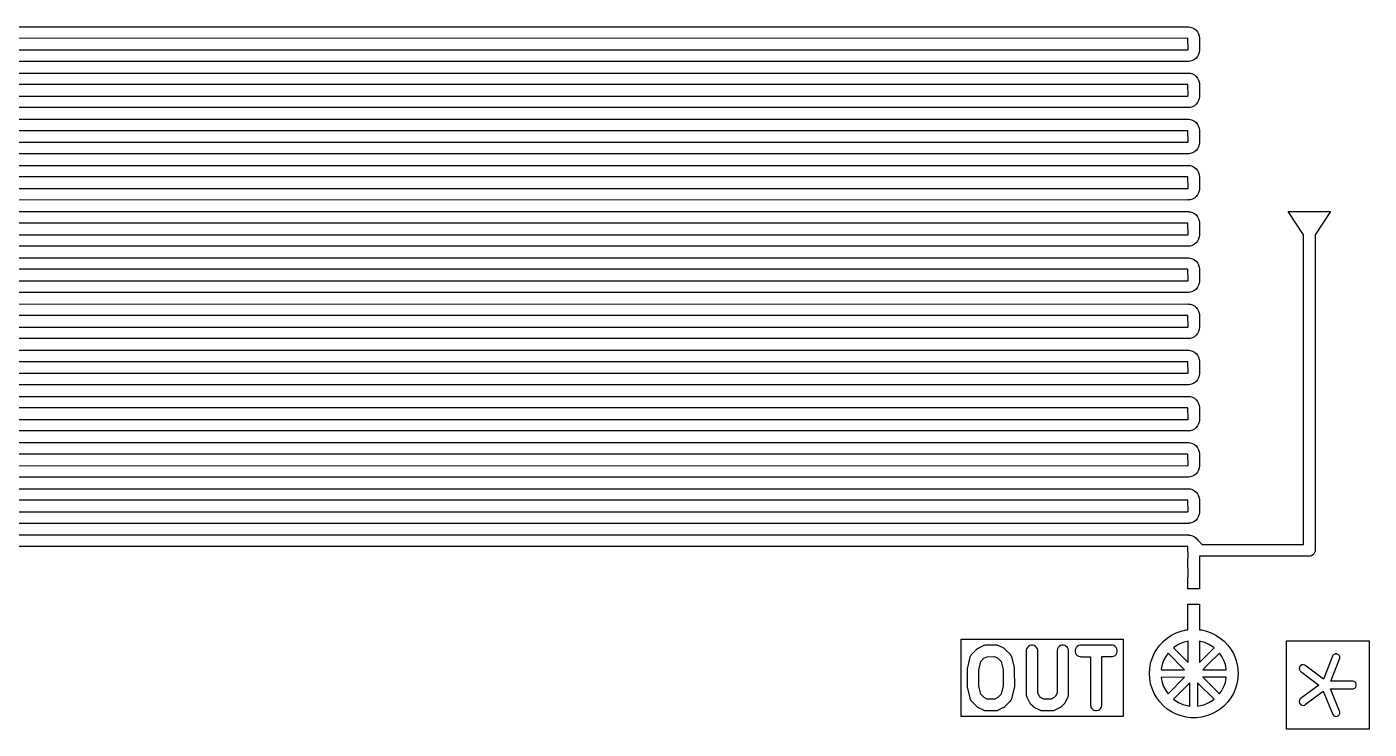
# Model space of a CAD drawing. Extents: x 3.6 to 38.5, y -23.2 to -2.8.
# Drawn here: x 21.03 to 38.45, y -23.12 to -14 of the extents above; entities that cross this region are included whole.
import ezdxf

# ---------------------------------------------------------------- set-up
doc = ezdxf.new("R2010")
doc.units = 0
doc.layers.add('BLACK', color=7, linetype='CONTINUOUS')

msp = doc.modelspace()

# ---------------------------------------------------------------- linework, layer by layer
at = {"layer": 'BLACK', "linetype": 'CONTINUOUS'}
for p, q in [((3.754463, -14.000641), (36.1, -14)), ((36.1, -14), (36.109789, -14.000642)), ((36.109789, -14.000642), (36.111689, -14.001151)), ((36.111689, -14.001151), (36.129264, -14.002882)), ((36.129264, -14.002882), (36.157403, -14.011418)), ((36.157403, -14.011418), (36.183336, -14.02528)), ((36.183336, -14.02528), (36.206066, -14.043934)), ((36.206066, -14.043934), (36.22472, -14.066664)), ((36.22472, -14.066664), (36.238582, -14.092597)), ((36.238582, -14.092597), (36.247118, -14.120736)), ((36.095536, -14.149358), (3.75, -14.15)), ((36.1, -14.15), (36.095536, -14.149358)), ((36.100586, -14.295922), (36.1, -14.15)), ((36.247118, -14.120736), (36.248848, -14.13831)), ((36.248848, -14.13831), (36.249358, -14.140211)), ((36.249358, -14.140211), (36.249371, -14.14362)), ((36.249371, -14.14362), (36.25, -14.15)), ((36.25, -14.15), (36.249413, -14.154077)), ((36.249413, -14.154077), (36.25, -14.3)), ((36.095536, -14.449358), (3.75, -14.45)), ((3.754463, -14.300641), (36.1, -14.3)), ((36.1, -14.45), (36.095536, -14.449358)), ((36.1, -14.3), (36.100586, -14.295922)), ((36.106518, -14.449358), (36.1, -14.45)), ((36.109789, -14.449358), (36.106518, -14.449358)), ((36.111689, -14.448848), (36.109789, -14.449358)), ((36.129264, -14.447118), (36.111689, -14.448848)), ((36.157403, -14.438582), (36.129264, -14.447118)), ((36.183336, -14.42472), (36.157403, -14.438582)), ((36.206066, -14.406066), (36.183336, -14.42472)), ((36.22472, -14.383336), (36.206066, -14.406066)), ((36.238582, -14.357403), (36.22472, -14.383336)), ((36.247118, -14.329264), (36.238582, -14.357403)), ((36.248848, -14.311689), (36.247118, -14.329264)), ((36.249358, -14.309789), (36.248848, -14.311689)), ((36.25, -14.3), (36.249358, -14.309789)), ((3.754463, -14.600641), (36.1, -14.6)), ((36.1, -14.6), (36.109789, -14.600642)), ((36.109789, -14.600642), (36.111689, -14.601151)), ((36.111689, -14.601151), (36.129264, -14.602882)), ((36.129264, -14.602882), (36.157403, -14.611418)), ((36.157403, -14.611418), (36.183336, -14.62528)), ((36.183336, -14.62528), (36.206066, -14.643934)), ((36.095536, -14.749358), (3.75, -14.75)), ((36.1, -14.75), (36.095536, -14.749358)), ((36.100586, -14.895922), (36.1, -14.75)), ((36.206066, -14.643934), (36.22472, -14.666664)), ((36.22472, -14.666664), (36.238582, -14.692597)), ((36.238582, -14.692597), (36.247118, -14.720736)), ((36.247118, -14.720736), (36.248848, -14.73831)), ((36.248848, -14.73831), (36.249358, -14.740211)), ((36.249358, -14.740211), (36.249371, -14.74362)), ((36.249371, -14.74362), (36.25, -14.75)), ((36.25, -14.75), (36.249413, -14.754077)), ((36.249413, -14.754077), (36.25, -14.9)), ((3.754463, -14.900641), (36.1, -14.9)), ((36.1, -14.9), (36.100586, -14.895922)), ((36.22472, -14.983336), (36.206066, -15.006066)), ((36.238582, -14.957403), (36.22472, -14.983336)), ((36.247118, -14.929264), (36.238582, -14.957403)), ((36.248848, -14.911689), (36.247118, -14.929264)), ((36.249358, -14.909789), (36.248848, -14.911689)), ((36.25, -14.9), (36.249358, -14.909789)), ((36.095536, -15.049358), (3.75, -15.05)), ((36.1, -15.05), (36.095536, -15.049358)), ((36.106518, -15.049358), (36.1, -15.05)), ((36.109789, -15.049358), (36.106518, -15.049358)), ((36.111689, -15.048848), (36.109789, -15.049358)), ((36.129264, -15.047118), (36.111689, -15.048848)), ((36.157403, -15.038582), (36.129264, -15.047118)), ((36.183336, -15.02472), (36.157403, -15.038582)), ((36.206066, -15.006066), (36.183336, -15.02472)), ((3.754463, -15.200641), (36.1, -15.2)), ((36.1, -15.2), (36.109789, -15.200642)), ((36.109789, -15.200642), (36.111689, -15.201151)), ((36.111689, -15.201151), (36.129264, -15.202882)), ((36.129264, -15.202882), (36.157403, -15.211418)), ((36.157403, -15.211418), (36.183336, -15.22528)), ((36.183336, -15.22528), (36.206066, -15.243934)), ((36.206066, -15.243934), (36.22472, -15.266664)), ((36.22472, -15.266664), (36.238582, -15.292597)), ((36.238582, -15.292597), (36.247118, -15.320736)), ((36.247118, -15.320736), (36.248848, -15.33831)), ((36.095536, -15.349358), (3.75, -15.35)), ((3.754463, -15.500641), (36.1, -15.5)), ((36.1, -15.35), (36.095536, -15.349358)), ((36.100586, -15.495922), (36.1, -15.35)), ((36.1, -15.5), (36.100586, -15.495922)), ((36.248848, -15.33831), (36.249358, -15.340211)), ((36.249358, -15.340211), (36.249371, -15.34362)), ((36.25, -15.5), (36.249358, -15.509789)), ((36.249371, -15.34362), (36.25, -15.35)), ((36.25, -15.35), (36.249413, -15.354077)), ((36.249413, -15.354077), (36.25, -15.5)), ((36.095536, -15.649358), (3.75, -15.65)), ((36.1, -15.65), (36.095536, -15.649358)), ((36.106518, -15.649358), (36.1, -15.65)), ((36.109789, -15.649358), (36.106518, -15.649358)), ((36.111689, -15.648848), (36.109789, -15.649358)), ((36.129264, -15.647118), (36.111689, -15.648848)), ((36.157403, -15.638582), (36.129264, -15.647118)), ((36.183336, -15.62472), (36.157403, -15.638582)), ((36.206066, -15.606066), (36.183336, -15.62472)), ((36.22472, -15.583336), (36.206066, -15.606066)), ((36.238582, -15.557403), (36.22472, -15.583336)), ((36.247118, -15.529264), (36.238582, -15.557403)), ((36.248848, -15.511689), (36.247118, -15.529264)), ((36.249358, -15.509789), (36.248848, -15.511689)), ((3.754463, -15.800641), (36.1, -15.8)), ((36.1, -15.8), (36.109789, -15.800642)), ((36.109789, -15.800642), (36.111689, -15.801151)), ((36.111689, -15.801151), (36.129264, -15.802882)), ((36.129264, -15.802882), (36.157403, -15.811418)), ((36.157403, -15.811418), (36.183336, -15.82528)), ((36.183336, -15.82528), (36.206066, -15.843934)), ((36.206066, -15.843934), (36.22472, -15.866664)), ((36.095536, -15.949358), (3.75, -15.95)), ((36.1, -15.95), (36.095536, -15.949358)), ((36.100586, -16.095922), (36.1, -15.95)), ((36.22472, -15.866664), (36.238582, -15.892597)), ((36.238582, -15.892597), (36.247118, -15.920736)), ((36.247118, -15.920736), (36.248848, -15.93831)), ((36.248848, -15.93831), (36.249358, -15.940211)), ((36.249358, -15.940211), (36.249371, -15.94362)), ((36.249371, -15.94362), (36.25, -15.95)), ((36.25, -15.95), (36.249413, -15.954077)), ((36.249413, -15.954077), (36.25, -16.1)), ((3.754463, -16.100641), (36.1, -16.1)), ((36.1, -16.1), (36.100586, -16.095922)), ((36.206066, -16.206066), (36.183336, -16.22472)), ((36.22472, -16.183336), (36.206066, -16.206066)), ((36.238582, -16.157403), (36.22472, -16.183336)), ((36.247118, -16.129264), (36.238582, -16.157403)), ((36.248848, -16.111689), (36.247118, -16.129264)), ((36.249358, -16.109789), (36.248848, -16.111689)), ((36.25, -16.1), (36.249358, -16.109789)), ((36.095536, -16.249358), (3.75, -16.25)), ((36.1, -16.25), (36.095536, -16.249358)), ((36.106518, -16.249358), (36.1, -16.25)), ((36.109789, -16.249358), (36.106518, -16.249358)), ((36.111689, -16.248848), (36.109789, -16.249358)), ((36.129264, -16.247118), (36.111689, -16.248848)), ((36.157403, -16.238582), (36.129264, -16.247118)), ((36.183336, -16.22472), (36.157403, -16.238582)), ((36.095536, -16.549358), (3.75, -16.55)), ((3.754463, -16.400641), (36.1, -16.4)), ((36.1, -16.55), (36.095536, -16.549358)), ((36.1, -16.4), (36.109789, -16.400642)), ((36.100586, -16.695922), (36.1, -16.55)), ((36.109789, -16.400642), (36.111689, -16.401151)), ((36.111689, -16.401151), (36.129264, -16.402882)), ((36.129264, -16.402882), (36.157403, -16.411418)), ((36.157403, -16.411418), (36.183336, -16.42528)), ((36.183336, -16.42528), (36.206066, -16.443934)), ((36.206066, -16.443934), (36.22472, -16.466664)), ((36.22472, -16.466664), (36.238582, -16.492597)), ((36.238582, -16.492597), (36.247118, -16.520736)), ((36.247118, -16.520736), (36.248848, -16.53831)), ((36.248848, -16.53831), (36.249358, -16.540211)), ((36.249358, -16.540211), (36.249371, -16.54362)), ((36.249371, -16.54362), (36.25, -16.55)), ((36.25, -16.55), (36.249413, -16.554077)), ((36.249413, -16.554077), (36.25, -16.7)), ((37.6, -16.7), (37.4, -16.4)), ((37.4, -16.4), (37.95, -16.4)), ((37.95, -16.4), (37.75, -16.7)), ((3.754463, -16.700641), (36.1, -16.7)), ((36.1, -16.7), (36.100586, -16.695922)), ((36.248848, -16.711689), (36.247118, -16.729264)), ((36.249358, -16.709789), (36.248848, -16.711689)), ((36.25, -16.7), (36.249358, -16.709789)), ((37.600033, -16.7), (37.6, -16.7)), ((37.600629, -20.725033), (37.600033, -16.7)), ((37.75, -16.7), (37.749393, -16.7)), ((37.749393, -16.7), (37.75, -20.8)), ((36.095536, -16.849358), (3.75, -16.85)), ((36.1, -16.85), (36.095536, -16.849358)), ((36.106518, -16.849358), (36.1, -16.85)), ((36.109789, -16.849358), (36.106518, -16.849358)), ((36.111689, -16.848848), (36.109789, -16.849358)), ((36.129264, -16.847118), (36.111689, -16.848848)), ((36.157403, -16.838582), (36.129264, -16.847118)), ((36.183336, -16.82472), (36.157403, -16.838582)), ((36.206066, -16.806066), (36.183336, -16.82472)), ((36.22472, -16.783336), (36.206066, -16.806066)), ((36.238582, -16.757403), (36.22472, -16.783336)), ((36.247118, -16.729264), (36.238582, -16.757403)), ((3.754463, -17.000641), (36.1, -17)), ((36.1, -17), (36.109789, -17.000642)), ((36.109789, -17.000642), (36.111689, -17.001151)), ((36.111689, -17.001151), (36.129264, -17.002882)), ((36.129264, -17.002882), (36.157403, -17.011418)), ((36.157403, -17.011418), (36.183336, -17.02528)), ((36.183336, -17.02528), (36.206066, -17.043934)), ((36.206066, -17.043934), (36.22472, -17.066664)), ((36.22472, -17.066664), (36.238582, -17.092597)), ((36.095536, -17.149358), (3.75, -17.15)), ((36.1, -17.15), (36.095536, -17.149358)), ((36.100586, -17.295922), (36.1, -17.15)), ((36.238582, -17.092597), (36.247118, -17.120736)), ((36.247118, -17.120736), (36.248848, -17.13831)), ((36.248848, -17.13831), (36.249358, -17.140211)), ((36.249358, -17.140211), (36.249371, -17.14362)), ((36.249371, -17.14362), (36.25, -17.15)), ((36.25, -17.15), (36.249413, -17.154077)), ((36.249413, -17.154077), (36.25, -17.3)), ((3.754463, -17.300641), (36.1, -17.3)), ((36.1, -17.3), (36.100586, -17.295922)), ((36.183336, -17.42472), (36.157403, -17.438582)), ((36.206066, -17.406066), (36.183336, -17.42472)), ((36.22472, -17.383336), (36.206066, -17.406066)), ((36.238582, -17.357403), (36.22472, -17.383336)), ((36.247118, -17.329264), (36.238582, -17.357403)), ((36.248848, -17.311689), (36.247118, -17.329264)), ((36.249358, -17.309789), (36.248848, -17.311689)), ((36.25, -17.3), (36.249358, -17.309789)), ((36.095536, -17.449358), (3.75, -17.45)), ((3.754463, -17.600641), (36.1, -17.6)), ((36.1, -17.45), (36.095536, -17.449358)), ((36.106518, -17.449358), (36.1, -17.45)), ((36.1, -17.6), (36.109789, -17.600642)), ((36.109789, -17.449358), (36.106518, -17.449358)), ((36.111689, -17.448848), (36.109789, -17.449358)), ((36.129264, -17.447118), (36.111689, -17.448848)), ((36.157403, -17.438582), (36.129264, -17.447118)), ((36.095536, -17.749358), (3.75, -17.75)), ((36.1, -17.75), (36.095536, -17.749358)), ((36.100586, -17.895922), (36.1, -17.75)), ((36.109789, -17.600642), (36.111689, -17.601151)), ((36.111689, -17.601151), (36.129264, -17.602882)), ((36.129264, -17.602882), (36.157403, -17.611418)), ((36.157403, -17.611418), (36.183336, -17.62528)), ((36.183336, -17.62528), (36.206066, -17.643934)), ((36.206066, -17.643934), (36.22472, -17.666664)), ((36.22472, -17.666664), (36.238582, -17.692597)), ((36.238582, -17.692597), (36.247118, -17.720736)), ((36.247118, -17.720736), (36.248848, -17.73831)), ((36.248848, -17.73831), (36.249358, -17.740211)), ((36.249358, -17.740211), (36.249371, -17.74362)), ((36.249371, -17.74362), (36.25, -17.75)), ((36.25, -17.75), (36.249413, -17.754077)), ((36.249413, -17.754077), (36.25, -17.9)), ((3.754463, -17.900641), (36.1, -17.9)), ((36.1, -17.9), (36.100586, -17.895922)), ((36.247118, -17.929264), (36.238582, -17.957403)), ((36.248848, -17.911689), (36.247118, -17.929264)), ((36.249358, -17.909789), (36.248848, -17.911689)), ((36.25, -17.9), (36.249358, -17.909789)), ((36.095536, -18.049358), (3.75, -18.05)), ((36.1, -18.05), (36.095536, -18.049358)), ((36.106518, -18.049358), (36.1, -18.05)), ((36.109789, -18.049358), (36.106518, -18.049358)), ((36.111689, -18.048848), (36.109789, -18.049358)), ((36.129264, -18.047118), (36.111689, -18.048848)), ((36.157403, -18.038582), (36.129264, -18.047118)), ((36.183336, -18.02472), (36.157403, -18.038582)), ((36.206066, -18.006066), (36.183336, -18.02472)), ((36.22472, -17.983336), (36.206066, -18.006066)), ((36.238582, -17.957403), (36.22472, -17.983336)), ((3.754463, -18.200641), (36.1, -18.2)), ((36.1, -18.2), (36.109789, -18.200642)), ((36.109789, -18.200642), (36.111689, -18.201151)), ((36.111689, -18.201151), (36.129264, -18.202882)), ((36.129264, -18.202882), (36.157403, -18.211418)), ((36.157403, -18.211418), (36.183336, -18.22528)), ((36.183336, -18.22528), (36.206066, -18.243934)), ((36.206066, -18.243934), (36.22472, -18.266664)), ((36.22472, -18.266664), (36.238582, -18.292597)), ((36.238582, -18.292597), (36.247118, -18.320736)), ((36.095536, -18.349358), (3.75, -18.35)), ((36.1, -18.35), (36.095536, -18.349358)), ((36.100586, -18.495922), (36.1, -18.35)), ((36.247118, -18.320736), (36.248848, -18.33831)), ((36.248848, -18.33831), (36.249358, -18.340211)), ((36.249358, -18.340211), (36.249371, -18.34362)), ((36.249371, -18.34362), (36.25, -18.35)), ((36.25, -18.35), (36.249413, -18.354077)), ((36.249413, -18.354077), (36.25, -18.5)), ((3.754463, -18.500641), (36.1, -18.5)), ((36.1, -18.5), (36.100586, -18.495922)), ((36.157403, -18.638582), (36.129264, -18.647118)), ((36.183336, -18.62472), (36.157403, -18.638582)), ((36.206066, -18.606066), (36.183336, -18.62472)), ((36.22472, -18.583336), (36.206066, -18.606066)), ((36.238582, -18.557403), (36.22472, -18.583336)), ((36.247118, -18.529264), (36.238582, -18.557403)), ((36.248848, -18.511689), (36.247118, -18.529264)), ((36.249358, -18.509789), (36.248848, -18.511689)), ((36.25, -18.5), (36.249358, -18.509789)), ((36.095536, -18.649358), (3.75, -18.65)), ((3.754463, -18.800641), (36.1, -18.8)), ((36.1, -18.65), (36.095536, -18.649358)), ((36.106518, -18.649358), (36.1, -18.65)), ((36.1, -18.8), (36.109789, -18.800642)), ((36.109789, -18.649358), (36.106518, -18.649358)), ((36.111689, -18.648848), (36.109789, -18.649358)), ((36.109789, -18.800642), (36.111689, -18.801151)), ((36.129264, -18.647118), (36.111689, -18.648848)), ((36.111689, -18.801151), (36.129264, -18.802882)), ((36.129264, -18.802882), (36.157403, -18.811418)), ((36.157403, -18.811418), (36.183336, -18.82528)), ((36.095536, -18.949358), (3.75, -18.95)), ((36.1, -18.95), (36.095536, -18.949358)), ((36.100586, -19.095922), (36.1, -18.95)), ((36.183336, -18.82528), (36.206066, -18.843934)), ((36.206066, -18.843934), (36.22472, -18.866664)), ((36.22472, -18.866664), (36.238582, -18.892597)), ((36.238582, -18.892597), (36.247118, -18.920736)), ((36.247118, -18.920736), (36.248848, -18.93831)), ((36.248848, -18.93831), (36.249358, -18.940211)), ((36.249358, -18.940211), (36.249371, -18.94362)), ((36.249371, -18.94362), (36.25, -18.95)), ((36.25, -18.95), (36.249413, -18.954077)), ((36.249413, -18.954077), (36.25, -19.1)), ((3.754463, -19.100641), (36.1, -19.1)), ((36.1, -19.1), (36.100586, -19.095922)), ((36.238582, -19.157403), (36.22472, -19.183336)), ((36.247118, -19.129264), (36.238582, -19.157403)), ((36.248848, -19.111689), (36.247118, -19.129264)), ((36.249358, -19.109789), (36.248848, -19.111689)), ((36.25, -19.1), (36.249358, -19.109789)), ((36.095536, -19.249358), (3.75, -19.25)), ((36.1, -19.25), (36.095536, -19.249358)), ((36.106518, -19.249358), (36.1, -19.25)), ((36.109789, -19.249358), (36.106518, -19.249358)), ((36.111689, -19.248848), (36.109789, -19.249358)), ((36.129264, -19.247118), (36.111689, -19.248848)), ((36.157403, -19.238582), (36.129264, -19.247118)), ((36.183336, -19.22472), (36.157403, -19.238582)), ((36.206066, -19.206066), (36.183336, -19.22472)), ((36.22472, -19.183336), (36.206066, -19.206066)), ((3.754463, -19.400641), (36.1, -19.4)), ((36.1, -19.4), (36.109789, -19.400642)), ((36.109789, -19.400642), (36.111689, -19.401151)), ((36.111689, -19.401151), (36.129264, -19.402882)), ((36.129264, -19.402882), (36.157403, -19.411418)), ((36.157403, -19.411418), (36.183336, -19.42528)), ((36.183336, -19.42528), (36.206066, -19.443934)), ((36.206066, -19.443934), (36.22472, -19.466664)), ((36.22472, -19.466664), (36.238582, -19.492597)), ((36.238582, -19.492597), (36.247118, -19.520736)), ((36.095536, -19.549358), (3.75, -19.55)), ((36.1, -19.55), (36.095536, -19.549358)), ((36.100586, -19.695922), (36.1, -19.55)), ((36.247118, -19.520736), (36.248848, -19.53831)), ((36.248848, -19.53831), (36.249358, -19.540211)), ((36.249358, -19.540211), (36.249371, -19.54362)), ((36.249371, -19.54362), (36.25, -19.55)), ((36.25, -19.55), (36.249413, -19.554077)), ((36.249413, -19.554077), (36.25, -19.7)), ((36.095536, -19.849358), (3.75, -19.85)), ((3.754463, -19.700641), (36.1, -19.7)), ((36.1, -19.85), (36.095536, -19.849358)), ((36.1, -19.7), (36.100586, -19.695922)), ((36.106518, -19.849358), (36.1, -19.85)), ((36.109789, -19.849358), (36.106518, -19.849358)), ((36.111689, -19.848848), (36.109789, -19.849358)), ((36.129264, -19.847118), (36.111689, -19.848848)), ((36.157403, -19.838582), (36.129264, -19.847118)), ((36.183336, -19.82472), (36.157403, -19.838582)), ((36.206066, -19.806066), (36.183336, -19.82472)), ((36.22472, -19.783336), (36.206066, -19.806066)), ((36.238582, -19.757403), (36.22472, -19.783336)), ((36.247118, -19.729264), (36.238582, -19.757403)), ((36.248848, -19.711689), (36.247118, -19.729264)), ((36.249358, -19.709789), (36.248848, -19.711689)), ((36.25, -19.7), (36.249358, -19.709789)), ((3.754463, -20.000641), (36.1, -20)), ((36.1, -20), (36.109789, -20.000642)), ((36.109789, -20.000642), (36.111689, -20.001151)), ((36.111689, -20.001151), (36.129264, -20.002882)), ((36.129264, -20.002882), (36.157403, -20.011418)), ((36.157403, -20.011418), (36.183336, -20.02528)), ((36.183336, -20.02528), (36.206066, -20.043934)), ((36.095536, -20.149358), (3.75, -20.15)), ((36.1, -20.15), (36.095536, -20.149358)), ((36.100586, -20.295922), (36.1, -20.15)), ((36.206066, -20.043934), (36.22472, -20.066664)), ((36.22472, -20.066664), (36.238582, -20.092597)), ((36.238582, -20.092597), (36.247118, -20.120736)), ((36.247118, -20.120736), (36.248848, -20.13831)), ((36.248848, -20.13831), (36.249358, -20.140211)), ((36.249358, -20.140211), (36.249371, -20.14362)), ((36.249371, -20.14362), (36.25, -20.15)), ((36.25, -20.15), (36.249413, -20.154077)), ((36.249413, -20.154077), (36.25, -20.3)), ((3.754463, -20.300641), (36.1, -20.3)), ((36.1, -20.3), (36.100586, -20.295922)), ((36.22472, -20.383336), (36.206066, -20.406066)), ((36.238582, -20.357403), (36.22472, -20.383336)), ((36.247118, -20.329264), (36.238582, -20.357403)), ((36.248848, -20.311689), (36.247118, -20.329264)), ((36.249358, -20.309789), (36.248848, -20.311689)), ((36.25, -20.3), (36.249358, -20.309789)), ((36.095536, -20.449358), (3.75, -20.45)), ((36.1, -20.45), (36.095536, -20.449358)), ((36.106518, -20.449358), (36.1, -20.45)), ((36.109789, -20.449358), (36.106518, -20.449358)), ((36.111689, -20.448848), (36.109789, -20.449358)), ((36.129264, -20.447118), (36.111689, -20.448848)), ((36.157403, -20.438582), (36.129264, -20.447118)), ((36.183336, -20.42472), (36.157403, -20.438582)), ((36.206066, -20.406066), (36.183336, -20.42472)), ((3.754463, -20.600641), (36.1, -20.6)), ((36.1, -20.6), (36.109789, -20.600642)), ((36.109789, -20.600642), (36.111689, -20.601151)), ((36.111689, -20.601151), (36.129264, -20.602882)), ((36.129264, -20.602882), (36.157403, -20.611418)), ((36.157403, -20.611418), (36.183336, -20.62528)), ((36.183336, -20.62528), (36.206066, -20.643934)), ((36.206066, -20.643934), (36.223309, -20.664945)), ((36.223309, -20.664945), (36.284564, -20.725623)), ((36.284564, -20.725623), (37.600629, -20.725033)), ((36.095536, -20.749358), (3.75, -20.75)), ((36.1, -20.75), (36.095536, -20.749358)), ((36.100567, -20.891341), (36.1, -20.75)), ((36.1, -20.9), (36.100567, -20.891341)), ((36.100479, -21.15), (36.1, -20.9)), ((36.25, -20.9), (36.249394, -20.909232)), ((36.249394, -20.909232), (36.249856, -21.15)), ((36.253078, -20.875), (36.249898, -20.874791)), ((36.249898, -20.874791), (36.25, -20.9)), ((37.684789, -20.874358), (36.253078, -20.875)), ((37.703701, -20.869291), (37.684789, -20.874358)), ((37.720657, -20.859502), (37.703701, -20.869291)), ((37.734502, -20.845657), (37.720657, -20.859502)), ((37.744291, -20.828701), (37.734502, -20.845657)), ((37.749358, -20.809789), (37.744291, -20.828701)), ((37.75, -20.8), (37.749358, -20.809789)), ((36.1, -21.3), (36.1, -21.15)), ((36.1, -21.15), (36.100479, -21.15)), ((36.249856, -21.15), (36.25, -21.15)), ((36.25, -21.15), (36.25, -21.3)), ((36.25, -21.3), (36.1, -21.3)), ((36.1, -21.65), (36.1, -21.5)), ((36.1, -21.5), (36.25, -21.5)), ((36.25, -21.5), (36.25, -21.65)), ((36.100058, -21.65), (36.1, -21.65)), ((36.100196, -21.830808), (36.100058, -21.65)), ((36.25, -21.65), (36.249423, -21.65)), ((36.249423, -21.65), (36.249562, -21.83078)), ((33.155556, -22.959311), (33.155556, -21.953755)), ((33.155556, -21.953755), (35.260469, -21.953755)), ((35.260469, -21.953755), (35.260469, -22.959311)), ((35.780411, -21.98176), (35.831634, -21.938779)), ((35.831634, -21.938779), (35.8875, -21.902035)), ((35.8875, -21.902035), (35.947254, -21.872026)), ((35.947254, -21.872026), (36.010088, -21.849156)), ((36.010088, -21.849156), (36.075152, -21.833736)), ((36.075152, -21.833736), (36.100196, -21.830808)), ((36.249562, -21.83078), (36.274848, -21.833736)), ((36.274848, -21.833736), (36.339912, -21.849156)), ((36.339912, -21.849156), (36.402746, -21.872026)), ((36.402746, -21.872026), (36.4625, -21.902035)), ((36.4625, -21.902035), (36.518366, -21.938779)), ((36.518366, -21.938779), (36.569589, -21.98176)), ((33.355301, -22.086833), (33.295159, -22.147721)), ((33.362677, -22.080365), (33.355301, -22.086833)), ((33.364634, -22.079234), (33.362677, -22.080365)), ((33.366325, -22.077736), (33.364634, -22.079234)), ((33.374025, -22.073812), (33.366325, -22.077736)), ((33.379632, -22.070575), (33.374025, -22.073812)), ((33.381206, -22.070153), (33.379632, -22.070575)), ((33.441461, -22.039451), (33.381206, -22.070153)), ((33.445193, -22.03788), (33.441461, -22.039451)), ((33.4463, -22.037242), (33.445193, -22.03788)), ((33.447433, -22.036938), (33.4463, -22.037242)), ((33.450503, -22.035647), (33.447433, -22.036938)), ((33.45791, -22.034131), (33.450503, -22.035647)), ((33.465212, -22.032175), (33.45791, -22.034131)), ((33.467521, -22.032164), (33.465212, -22.032175)), ((33.469685, -22.031722), (33.467521, -22.032164)), ((33.476401, -22.032124), (33.469685, -22.031722)), ((33.608334, -22.031533), (33.476401, -22.032124)), ((33.612378, -22.031798), (33.608334, -22.031533)), ((33.61365, -22.031722), (33.612378, -22.031798)), ((33.614798, -22.031956), (33.61365, -22.031722)), ((33.618123, -22.032175), (33.614798, -22.031956)), ((33.625424, -22.034131), (33.618123, -22.032175)), ((33.632832, -22.035647), (33.625424, -22.034131)), ((33.634938, -22.03668), (33.632832, -22.035647)), ((33.637035, -22.037242), (33.634938, -22.03668)), ((33.64241, -22.040345), (33.637035, -22.037242)), ((33.708542, -22.072784), (33.64241, -22.040345)), ((33.71701, -22.077736), (33.708542, -22.072784)), ((33.718698, -22.079233), (33.71701, -22.077736)), ((33.720659, -22.080365), (33.718698, -22.079233)), ((33.726653, -22.086285), (33.720659, -22.080365)), ((33.73166, -22.090725), (33.726653, -22.086285)), ((33.732621, -22.09218), (33.73166, -22.090725)), ((33.794701, -22.153501), (33.732621, -22.09218)), ((34.000642, -22.096744), (34, -22.106533)), ((34, -22.106533), (34.000628, -22.671183)), ((34.005709, -22.077832), (34.000642, -22.096744)), ((34.015498, -22.060876), (34.005709, -22.077832)), ((34.029343, -22.047031), (34.015498, -22.060876)), ((34.046299, -22.037242), (34.029343, -22.047031)), ((34.065211, -22.032175), (34.046299, -22.037242)), ((34.084789, -22.032175), (34.065211, -22.032175)), ((34.103701, -22.037242), (34.084789, -22.032175)), ((34.120657, -22.047031), (34.103701, -22.037242)), ((34.134502, -22.060876), (34.120657, -22.047031)), ((34.144291, -22.077832), (34.134502, -22.060876)), ((34.149358, -22.096744), (34.144291, -22.077832)), ((34.149981, -22.656409), (34.149358, -22.096744)), ((34.400642, -22.096744), (34.4, -22.106533)), ((34.4, -22.106533), (34.40061, -22.654556)), ((34.405709, -22.077832), (34.400642, -22.096744)), ((34.415498, -22.060876), (34.405709, -22.077832)), ((34.429343, -22.047031), (34.415498, -22.060876)), ((34.446299, -22.037242), (34.429343, -22.047031)), ((34.465211, -22.032175), (34.446299, -22.037242)), ((34.484789, -22.032175), (34.465211, -22.032175)), ((34.503701, -22.037242), (34.484789, -22.032175)), ((34.520657, -22.047031), (34.503701, -22.037242)), ((34.534502, -22.060876), (34.520657, -22.047031)), ((34.544291, -22.077832), (34.534502, -22.060876)), ((34.549358, -22.096744), (34.544291, -22.077832)), ((34.55, -22.6732), (34.549358, -22.096744)), ((34.639042, -22.077832), (34.633975, -22.096744)), ((34.633975, -22.096744), (34.633975, -22.116322)), ((34.633975, -22.116322), (34.639042, -22.135234)), ((34.648831, -22.060876), (34.639042, -22.077832)), ((34.662676, -22.047031), (34.648831, -22.060876)), ((34.679632, -22.037242), (34.662676, -22.047031)), ((34.698544, -22.032175), (34.679632, -22.037242)), ((35.108333, -22.031533), (34.698544, -22.032175)), ((35.118122, -22.032175), (35.108333, -22.031533)), ((35.137034, -22.037242), (35.118122, -22.032175)), ((35.15399, -22.047031), (35.137034, -22.037242)), ((35.167835, -22.060876), (35.15399, -22.047031)), ((35.177624, -22.077832), (35.167835, -22.060876)), ((35.182691, -22.096744), (35.177624, -22.077832)), ((35.177624, -22.135234), (35.182691, -22.116322)), ((35.182691, -22.116322), (35.182691, -22.096744)), ((35.661161, -22.14194), (35.694595, -22.084032)), ((35.694595, -22.084032), (35.734524, -22.030397)), ((35.734524, -22.030397), (35.780411, -21.98176)), ((35.929338, -22.051977), (35.911148, -22.066777)), ((35.911148, -22.066777), (36.100523, -22.255729)), ((35.979016, -22.021767), (35.929338, -22.051977)), ((36.032344, -21.998603), (35.979016, -22.021767)), ((36.088329, -21.982917), (36.032344, -21.998603)), ((36.100312, -21.98127), (36.088329, -21.982917)), ((36.100523, -22.255729), (36.100312, -21.98127)), ((36.261671, -21.982917), (36.249677, -21.981268)), ((36.249677, -21.981268), (36.249888, -22.254826)), ((36.249888, -22.254826), (36.438116, -22.066178)), ((36.317656, -21.998603), (36.261671, -21.982917)), ((36.370984, -22.021767), (36.317656, -21.998603)), ((36.420662, -22.051977), (36.370984, -22.021767)), ((36.438116, -22.066178), (36.420662, -22.051977)), ((36.569589, -21.98176), (36.615476, -22.030397)), ((36.615476, -22.030397), (36.642113, -22.066178)), ((36.642113, -22.066178), (36.655405, -22.084032)), ((36.655405, -22.084032), (36.688839, -22.14194)), ((37.376821, -23.122965), (37.376821, -21.977035)), ((37.376821, -21.977035), (38.451977, -21.977035)), ((38.451977, -21.977035), (38.451977, -23.122965)), ((33.268906, -22.188343), (33.235792, -22.323296)), ((33.271903, -22.179002), (33.268906, -22.188343)), ((33.272211, -22.178446), (33.271903, -22.179002)), ((33.272376, -22.177832), (33.272211, -22.178446)), ((33.27696, -22.169891), (33.272376, -22.177832)), ((33.281406, -22.161884), (33.27696, -22.169891)), ((33.281847, -22.161426), (33.281406, -22.161884)), ((33.282166, -22.160876), (33.281847, -22.161426)), ((33.292299, -22.150616), (33.282166, -22.160876)), ((33.295015, -22.147808), (33.292299, -22.150616)), ((33.295159, -22.147721), (33.295015, -22.147808)), ((33.382748, -22.351318), (33.408752, -22.245339)), ((33.408752, -22.245339), (33.451534, -22.202026)), ((33.451534, -22.202026), (33.491901, -22.181457)), ((33.491901, -22.181457), (33.589884, -22.181017)), ((33.589884, -22.181017), (33.629723, -22.200559)), ((33.629723, -22.200559), (33.673852, -22.244147)), ((33.673852, -22.244147), (33.700019, -22.346905)), ((33.801168, -22.160877), (33.794701, -22.153501)), ((33.801483, -22.161423), (33.801168, -22.160877)), ((33.801928, -22.161883), (33.801483, -22.161423)), ((33.806394, -22.169928), (33.801928, -22.161883)), ((33.810958, -22.177832), (33.806394, -22.169928)), ((33.811122, -22.178444), (33.810958, -22.177832)), ((33.811431, -22.179001), (33.811122, -22.178444)), ((33.81448, -22.190978), (33.811431, -22.179001)), ((33.816026, -22.196744), (33.81448, -22.190978)), ((33.816026, -22.197045), (33.816026, -22.196744)), ((33.847762, -22.321676), (33.816026, -22.197045)), ((34.639042, -22.135234), (34.648831, -22.15219)), ((34.648831, -22.15219), (34.662676, -22.166035)), ((34.662676, -22.166035), (34.679632, -22.175824)), ((34.679632, -22.175824), (34.698544, -22.180891)), ((34.698544, -22.180891), (34.708333, -22.181533)), ((34.708333, -22.181533), (34.8334, -22.181337)), ((34.8334, -22.181337), (34.833975, -22.816322)), ((34.982767, -22.181103), (35.118122, -22.180891)), ((34.983333, -22.806533), (34.982767, -22.181103)), ((35.118122, -22.180891), (35.137034, -22.175824)), ((35.137034, -22.175824), (35.15399, -22.166035)), ((35.15399, -22.166035), (35.167835, -22.15219)), ((35.167835, -22.15219), (35.177624, -22.135234)), ((35.603888, -22.333247), (35.615499, -22.267396)), ((35.615499, -22.267396), (35.634677, -22.203338)), ((35.634677, -22.203338), (35.661161, -22.14194)), ((35.764804, -22.285068), (35.752975, -22.341994)), ((35.784274, -22.230284), (35.764804, -22.285068)), ((35.811023, -22.178661), (35.784274, -22.230284)), ((35.840788, -22.136495), (35.811023, -22.178661)), ((36.055362, -22.35059), (35.840788, -22.136495)), ((36.364181, -22.280513), (36.294487, -22.350363)), ((36.508659, -22.135711), (36.364181, -22.280513)), ((36.538977, -22.178661), (36.508659, -22.135711)), ((36.565726, -22.230284), (36.538977, -22.178661)), ((36.585196, -22.285068), (36.565726, -22.230284)), ((36.597025, -22.341994), (36.585196, -22.285068)), ((36.688839, -22.14194), (36.715323, -22.203338)), ((36.715323, -22.203338), (36.734501, -22.267396)), ((36.734501, -22.267396), (36.746112, -22.333247)), ((37.560036, -22.298487), (37.54833, -22.314095)), ((37.576823, -22.288547), (37.560036, -22.298487)), ((37.596135, -22.285788), (37.576823, -22.288547)), ((37.615033, -22.29063), (37.596135, -22.285788)), ((37.857515, -22.471501), (37.615033, -22.29063)), ((37.975561, -22.174287), (37.857515, -22.471501)), ((37.952491, -22.500743), (38.07114, -22.202012)), ((37.980076, -22.165587), (37.975561, -22.174287)), ((37.993702, -22.151625), (37.980076, -22.165587)), ((38.011633, -22.14394), (37.993702, -22.151625)), ((38.03114, -22.143702), (38.011633, -22.14394)), ((38.049255, -22.150948), (38.03114, -22.143702)), ((38.063217, -22.164574), (38.049255, -22.150948)), ((38.070902, -22.182504), (38.063217, -22.164574)), ((38.07114, -22.202012), (38.070902, -22.182504)), ((33.233836, -22.332201), (33.233334, -22.339866)), ((33.233334, -22.339866), (33.233952, -22.573988)), ((33.23392, -22.330927), (33.233822, -22.331328)), ((33.233822, -22.331328), (33.233836, -22.332201)), ((33.233976, -22.330077), (33.23392, -22.330927)), ((33.235792, -22.323296), (33.233976, -22.330077)), ((33.383315, -22.566158), (33.382748, -22.351318)), ((33.700019, -22.346905), (33.700586, -22.561746)), ((33.849133, -22.329233), (33.847762, -22.321676)), ((33.849359, -22.330077), (33.849133, -22.329233)), ((33.84936, -22.330485), (33.849359, -22.330077)), ((33.849513, -22.331328), (33.84936, -22.330485)), ((33.849382, -22.339077), (33.849513, -22.331328)), ((33.850001, -22.5732), (33.849382, -22.339077)), ((35.6, -22.4), (35.603888, -22.333247)), ((35.603888, -22.466753), (35.6, -22.4)), ((35.615499, -22.532604), (35.603888, -22.466753)), ((35.752975, -22.341994), (35.752368, -22.350879)), ((35.752368, -22.350879), (36.055362, -22.35059)), ((36.055513, -22.449637), (35.752423, -22.449926)), ((35.752423, -22.449926), (35.752975, -22.458006)), ((35.752975, -22.458006), (35.764804, -22.514932)), ((35.841341, -22.664289), (36.055513, -22.449637)), ((36.294487, -22.350363), (36.597577, -22.350074)), ((36.597632, -22.449121), (36.294638, -22.44941)), ((36.294638, -22.44941), (36.294866, -22.449637)), ((36.294866, -22.449637), (36.509212, -22.663505)), ((36.585196, -22.514932), (36.597025, -22.458006)), ((36.597577, -22.350074), (36.597025, -22.341994)), ((36.597025, -22.458006), (36.597632, -22.449121)), ((36.746112, -22.466753), (36.734501, -22.532604)), ((36.746112, -22.333247), (36.747092, -22.350074)), ((36.747139, -22.449121), (36.746112, -22.466753)), ((36.747092, -22.350074), (36.747122, -22.35059)), ((36.747122, -22.35059), (36.75, -22.4)), ((36.75, -22.4), (36.747139, -22.449121)), ((37.54833, -22.314095), (37.543488, -22.332993)), ((37.543488, -22.332993), (37.546247, -22.352305)), ((37.546247, -22.352305), (37.556187, -22.369092)), ((37.556187, -22.369092), (37.563414, -22.375714)), ((37.563414, -22.375714), (37.796573, -22.549631)), ((33.233952, -22.573988), (33.233822, -22.581738)), ((33.233822, -22.581738), (33.233974, -22.58258)), ((33.233974, -22.58258), (33.233976, -22.582989)), ((33.233976, -22.582989), (33.234201, -22.583832)), ((33.234201, -22.583832), (33.235573, -22.59139)), ((33.235573, -22.59139), (33.267308, -22.716018)), ((33.409481, -22.668917), (33.383315, -22.566158)), ((33.700586, -22.561746), (33.674582, -22.667726)), ((33.814428, -22.724724), (33.847541, -22.589771)), ((33.847541, -22.589771), (33.849359, -22.582989)), ((33.849359, -22.582989), (33.849414, -22.582138)), ((33.849414, -22.582138), (33.849513, -22.581738)), ((33.849498, -22.580864), (33.850001, -22.5732)), ((33.849513, -22.581738), (33.849498, -22.580864)), ((35.634677, -22.596662), (35.615499, -22.532604)), ((35.661161, -22.65806), (35.634677, -22.596662)), ((35.764804, -22.514932), (35.784274, -22.569716)), ((35.784274, -22.569716), (35.811023, -22.621339)), ((35.811023, -22.621339), (35.841341, -22.664289)), ((36.12559, -22.519638), (35.911884, -22.733822)), ((36.125878, -22.822243), (36.12559, -22.519638)), ((36.224637, -22.519487), (36.224925, -22.822133)), ((36.438852, -22.733223), (36.224637, -22.519487)), ((36.509212, -22.663505), (36.538977, -22.621339)), ((36.538977, -22.621339), (36.565726, -22.569716)), ((36.565726, -22.569716), (36.585196, -22.514932)), ((36.715323, -22.596662), (36.688839, -22.65806)), ((36.734501, -22.532604), (36.715323, -22.596662)), ((37.796573, -22.549631), (37.556187, -22.730908)), ((37.623414, -22.804286), (37.856769, -22.628312)), ((37.856769, -22.628312), (37.980076, -22.934413)), ((37.952086, -22.599808), (38.246026, -22.599039)), ((38.068409, -22.888574), (37.952086, -22.599808)), ((38.236271, -22.5), (37.952491, -22.500743)), ((38.246026, -22.500961), (38.236271, -22.5)), ((38.26405, -22.508427), (38.246026, -22.500961)), ((38.246026, -22.599039), (38.26405, -22.591573)), ((38.277844, -22.522221), (38.26405, -22.508427)), ((38.26405, -22.591573), (38.277844, -22.577779)), ((38.28531, -22.540245), (38.277844, -22.522221)), ((38.277844, -22.577779), (38.28531, -22.559755)), ((38.28531, -22.559755), (38.28531, -22.540245)), ((33.267308, -22.716018), (33.267308, -22.716323)), ((33.267308, -22.716323), (33.268862, -22.722125)), ((33.268862, -22.722125), (33.271903, -22.734064)), ((33.271903, -22.734064), (33.272211, -22.734619)), ((33.272211, -22.734619), (33.272376, -22.735234)), ((33.272376, -22.735234), (33.27696, -22.743174)), ((33.27696, -22.743174), (33.281406, -22.751182)), ((33.281406, -22.751182), (33.281847, -22.751639)), ((33.281847, -22.751639), (33.282166, -22.75219)), ((33.282166, -22.75219), (33.288634, -22.759566)), ((33.288634, -22.759566), (33.350712, -22.820883)), ((33.350712, -22.820883), (33.351675, -22.822341)), ((33.351675, -22.822341), (33.356689, -22.826787)), ((33.356689, -22.826787), (33.362677, -22.832701)), ((33.453611, -22.712506), (33.409481, -22.668917)), ((33.49345, -22.732048), (33.453611, -22.712506)), ((33.591434, -22.731608), (33.49345, -22.732048)), ((33.631799, -22.71104), (33.591434, -22.731608)), ((33.674582, -22.667726), (33.631799, -22.71104)), ((33.720659, -22.832701), (33.728034, -22.826233)), ((33.728034, -22.826233), (33.788173, -22.765345)), ((33.788173, -22.765345), (33.788319, -22.765258)), ((33.788319, -22.765258), (33.791076, -22.762405)), ((33.791076, -22.762405), (33.801168, -22.752189)), ((33.801168, -22.752189), (33.801483, -22.751642)), ((33.801483, -22.751642), (33.801928, -22.751183)), ((33.801928, -22.751183), (33.806394, -22.743137)), ((33.806394, -22.743137), (33.810958, -22.735234)), ((33.810958, -22.735234), (33.811122, -22.734621)), ((33.811122, -22.734621), (33.811431, -22.734065)), ((33.811431, -22.734065), (33.814428, -22.724724)), ((34.000628, -22.671183), (34.000189, -22.678518)), ((34.000189, -22.678518), (34.000639, -22.680718)), ((34.000639, -22.680718), (34.000642, -22.682989)), ((34.000642, -22.682989), (34.002599, -22.690296)), ((34.002599, -22.690296), (34.004115, -22.697699)), ((34.004115, -22.697699), (34.005405, -22.700766)), ((34.005405, -22.700766), (34.005709, -22.701901)), ((34.005709, -22.701901), (34.006346, -22.703005)), ((34.006346, -22.703005), (34.007918, -22.706742)), ((34.007918, -22.706742), (34.038622, -22.766998)), ((34.038622, -22.766998), (34.039043, -22.768566)), ((34.039043, -22.768566), (34.042269, -22.774154)), ((34.042269, -22.774154), (34.046204, -22.781876)), ((34.046204, -22.781876), (34.047703, -22.783566)), ((34.047703, -22.783566), (34.048832, -22.785522)), ((34.048832, -22.785522), (34.0553, -22.792898)), ((34.0553, -22.792898), (34.084268, -22.821221)), ((34.084268, -22.821221), (34.085008, -22.822341)), ((34.085008, -22.822341), (34.089364, -22.826203)), ((34.089364, -22.826203), (34.096009, -22.8327)), ((34.170326, -22.696336), (34.149981, -22.656409)), ((34.186785, -22.712428), (34.170326, -22.696336)), ((34.226783, -22.732048), (34.186785, -22.712428)), ((34.324767, -22.731608), (34.226783, -22.732048)), ((34.364801, -22.711209), (34.324767, -22.731608)), ((34.380895, -22.694748), (34.364801, -22.711209)), ((34.40061, -22.654556), (34.380895, -22.694748)), ((34.453992, -22.8327), (34.461368, -22.826232)), ((34.461368, -22.826232), (34.489691, -22.797261)), ((34.489691, -22.797261), (34.490807, -22.796525)), ((34.490807, -22.796525), (34.494659, -22.792179)), ((34.494659, -22.792179), (34.501169, -22.785522)), ((34.501169, -22.785522), (34.502299, -22.783563)), ((34.502299, -22.783563), (34.503797, -22.781875)), ((34.503797, -22.781875), (34.508749, -22.773407)), ((34.508749, -22.773407), (34.541186, -22.707277)), ((34.541186, -22.707277), (34.544291, -22.701901)), ((34.544291, -22.701901), (34.544852, -22.699804)), ((34.544852, -22.699804), (34.545886, -22.697698)), ((34.545886, -22.697698), (34.547401, -22.690289)), ((34.547401, -22.690289), (34.549358, -22.682989)), ((34.549358, -22.682989), (34.549575, -22.679665)), ((34.549575, -22.679665), (34.549811, -22.678517)), ((34.549734, -22.677244), (34.55, -22.6732)), ((34.549811, -22.678517), (34.549734, -22.677244)), ((34.833975, -22.816322), (34.839042, -22.835234)), ((34.977624, -22.835234), (34.982691, -22.816322)), ((34.982691, -22.816322), (34.983333, -22.806533)), ((35.694595, -22.715968), (35.661161, -22.65806)), ((35.734524, -22.769603), (35.694595, -22.715968)), ((35.780411, -22.81824), (35.734524, -22.769603)), ((35.831634, -22.861221), (35.780411, -22.81824)), ((35.911884, -22.733822), (35.929338, -22.748023)), ((35.929338, -22.748023), (35.979016, -22.778233)), ((35.979016, -22.778233), (36.032344, -22.801397)), ((36.032344, -22.801397), (36.088329, -22.817083)), ((36.088329, -22.817083), (36.125878, -22.822243)), ((36.224925, -22.822133), (36.261671, -22.817083)), ((36.261671, -22.817083), (36.317656, -22.801397)), ((36.317656, -22.801397), (36.370984, -22.778233)), ((36.370984, -22.778233), (36.420662, -22.748023)), ((36.420662, -22.748023), (36.438852, -22.733223)), ((36.564818, -22.822243), (36.518366, -22.861221)), ((36.569589, -22.81824), (36.564818, -22.822243)), ((36.615476, -22.769603), (36.569589, -22.81824)), ((36.642559, -22.733223), (36.615476, -22.769603)), ((36.655405, -22.715968), (36.642559, -22.733223)), ((36.688839, -22.65806), (36.655405, -22.715968)), ((37.546247, -22.747695), (37.543488, -22.767007)), ((37.543488, -22.767007), (37.54833, -22.785905)), ((37.556187, -22.730908), (37.546247, -22.747695)), ((37.54833, -22.785905), (37.560036, -22.801513)), ((37.560036, -22.801513), (37.576823, -22.811453)), ((37.576823, -22.811453), (37.596135, -22.814212)), ((37.596135, -22.814212), (37.615033, -22.80937)), ((37.615033, -22.80937), (37.623414, -22.804286)), ((35.260469, -22.959311), (33.155556, -22.959311)), ((33.362677, -22.832701), (33.364634, -22.833831)), ((33.364634, -22.833831), (33.366325, -22.83533)), ((33.366325, -22.83533), (33.374793, -22.840282)), ((33.374793, -22.840282), (33.440924, -22.87272)), ((33.440924, -22.87272), (33.4463, -22.875824)), ((33.4463, -22.875824), (33.448396, -22.876385)), ((33.448396, -22.876385), (33.450503, -22.877419)), ((33.450503, -22.877419), (33.45791, -22.878934)), ((33.45791, -22.878934), (33.465212, -22.880891)), ((33.465212, -22.880891), (33.468536, -22.881109)), ((33.468536, -22.881109), (33.469685, -22.881344)), ((33.469685, -22.881344), (33.470956, -22.881267)), ((33.470956, -22.881267), (33.475001, -22.881533)), ((33.475001, -22.881533), (33.606933, -22.880941)), ((33.606933, -22.880941), (33.61365, -22.881344)), ((33.61365, -22.881344), (33.615813, -22.880901)), ((33.615813, -22.880901), (33.618123, -22.880891)), ((33.618123, -22.880891), (33.625424, -22.878934)), ((33.625424, -22.878934), (33.632832, -22.877419)), ((33.632832, -22.877419), (33.635902, -22.876127)), ((33.635902, -22.876127), (33.637035, -22.875824)), ((33.637035, -22.875824), (33.638139, -22.875186)), ((33.638139, -22.875186), (33.641875, -22.873615)), ((33.641875, -22.873615), (33.702128, -22.842913)), ((33.702128, -22.842913), (33.703703, -22.842491)), ((33.703703, -22.842491), (33.709311, -22.839252)), ((33.709311, -22.839252), (33.71701, -22.83533)), ((33.71701, -22.83533), (33.718698, -22.833832)), ((33.718698, -22.833832), (33.720659, -22.832701)), ((34.096009, -22.8327), (34.097966, -22.83383)), ((34.097966, -22.83383), (34.099658, -22.83533)), ((34.099658, -22.83533), (34.108126, -22.840282)), ((34.108126, -22.840282), (34.174257, -22.87272)), ((34.174257, -22.87272), (34.179633, -22.875824)), ((34.179633, -22.875824), (34.181729, -22.876385)), ((34.181729, -22.876385), (34.183836, -22.877419)), ((34.183836, -22.877419), (34.191243, -22.878934)), ((34.191243, -22.878934), (34.198545, -22.880891)), ((34.198545, -22.880891), (34.201869, -22.881109)), ((34.201869, -22.881109), (34.203018, -22.881344)), ((34.203018, -22.881344), (34.204289, -22.881267)), ((34.204289, -22.881267), (34.208334, -22.881533)), ((34.208334, -22.881533), (34.340266, -22.880941)), ((34.340266, -22.880941), (34.346983, -22.881344)), ((34.346983, -22.881344), (34.349146, -22.880901)), ((34.349146, -22.880901), (34.351456, -22.880891)), ((34.351456, -22.880891), (34.358757, -22.878934)), ((34.358757, -22.878934), (34.366165, -22.877419)), ((34.366165, -22.877419), (34.369235, -22.876127)), ((34.369235, -22.876127), (34.370368, -22.875824)), ((34.370368, -22.875824), (34.371472, -22.875186)), ((34.371472, -22.875186), (34.375208, -22.873615)), ((34.375208, -22.873615), (34.435464, -22.842911)), ((34.435464, -22.842911), (34.437037, -22.84249)), ((34.437037, -22.84249), (34.442635, -22.839257)), ((34.442635, -22.839257), (34.450343, -22.83533)), ((34.450343, -22.83533), (34.452034, -22.83383)), ((34.452034, -22.83383), (34.453992, -22.8327)), ((34.839042, -22.835234), (34.848831, -22.85219)), ((34.848831, -22.85219), (34.862676, -22.866035)), ((34.862676, -22.866035), (34.879632, -22.875824)), ((34.879632, -22.875824), (34.898544, -22.880891)), ((34.898544, -22.880891), (34.918122, -22.880891)), ((34.918122, -22.880891), (34.937034, -22.875824)), ((34.937034, -22.875824), (34.95399, -22.866035)), ((34.95399, -22.866035), (34.967835, -22.85219)), ((34.967835, -22.85219), (34.977624, -22.835234)), ((35.8875, -22.897965), (35.831634, -22.861221)), ((35.947254, -22.927974), (35.8875, -22.897965)), ((36.010088, -22.950844), (35.947254, -22.927974)), ((36.075152, -22.966264), (36.010088, -22.950844)), ((36.141567, -22.974027), (36.075152, -22.966264)), ((36.208433, -22.974027), (36.141567, -22.974027)), ((36.274848, -22.966264), (36.208433, -22.974027)), ((36.339912, -22.950844), (36.274848, -22.966264)), ((36.402746, -22.927974), (36.339912, -22.950844)), ((36.4625, -22.897965), (36.402746, -22.927974)), ((36.518366, -22.861221), (36.4625, -22.897965)), ((37.980076, -22.934413), (37.993702, -22.948375)), ((37.993702, -22.948375), (38.011633, -22.95606)), ((38.011633, -22.95606), (38.03114, -22.956298)), ((38.03114, -22.956298), (38.049255, -22.949052)), ((38.049255, -22.949052), (38.063217, -22.935426)), ((38.063217, -22.935426), (38.070902, -22.917496)), ((38.07114, -22.897988), (38.068409, -22.888574)), ((38.070902, -22.917496), (38.07114, -22.897988)), ((38.451977, -23.122965), (37.376821, -23.122965))]:
    msp.add_line(p, q, dxfattribs=at)

doc.saveas('drawing.dxf')
